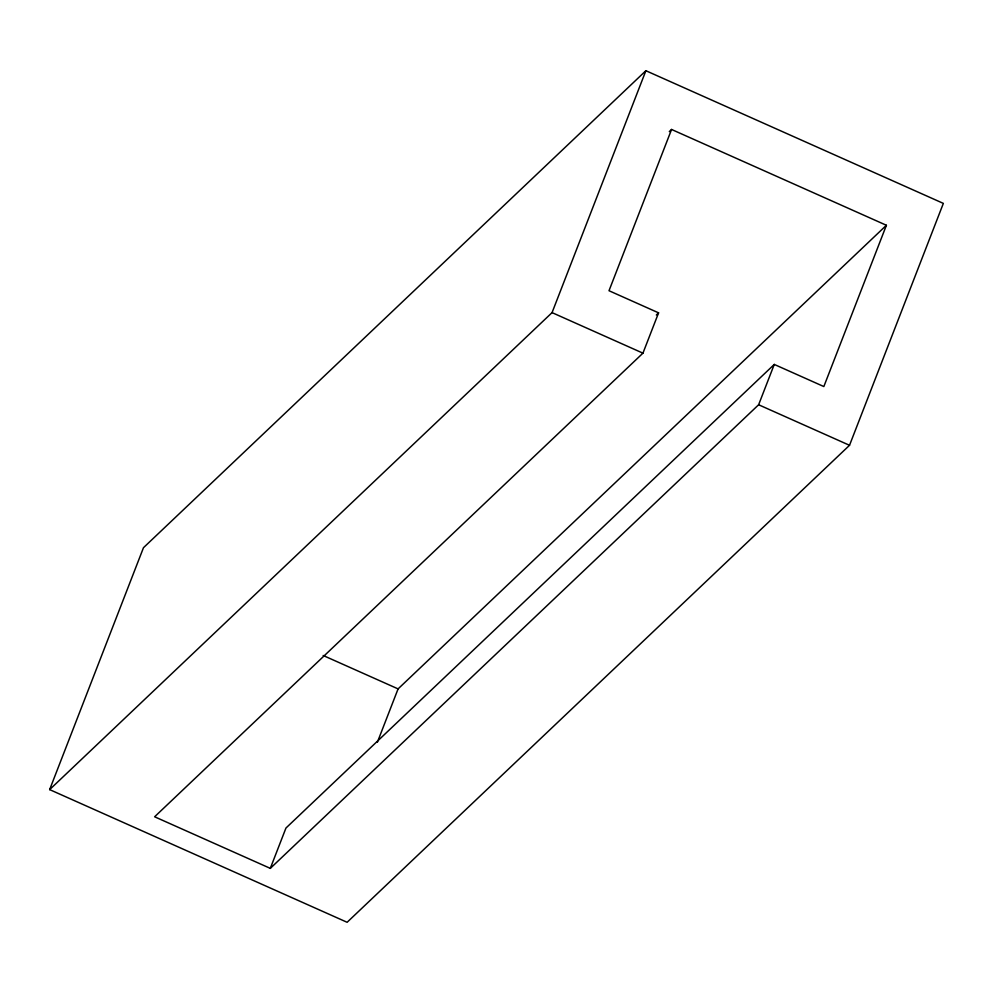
<?xml version="1.0" encoding="UTF-8"?>
<svg xmlns="http://www.w3.org/2000/svg" width="993" height="993" viewBox="0 0 993 993"><rect width="100%" height="100%" fill="white"/><g stroke="black" fill="none" stroke-linecap="round" stroke-linejoin="round"><path stroke-width="1.49" d="M49.65 789.609L143.476 547.702L645.884 70.714L943.35 203.391L849.524 445.298L347.116 922.286L49.65 789.609L552.058 312.621L645.884 70.714M671.566 129.462L609.007 290.726L658.582 312.845L642.943 353.16L154.623 816.78L270.307 868.366L285.947 828.05L774.267 364.431L823.842 386.55L886.401 225.274L671.566 129.462L669.307 131.597M377.414 742.168L398.081 688.894L886.401 225.274M270.307 868.366L758.627 404.759L774.267 364.431M656.336 314.98L658.582 312.845M552.058 312.621L642.943 353.16M758.627 404.759L849.524 445.298M323.172 655.492L398.081 688.894"/></g></svg>
